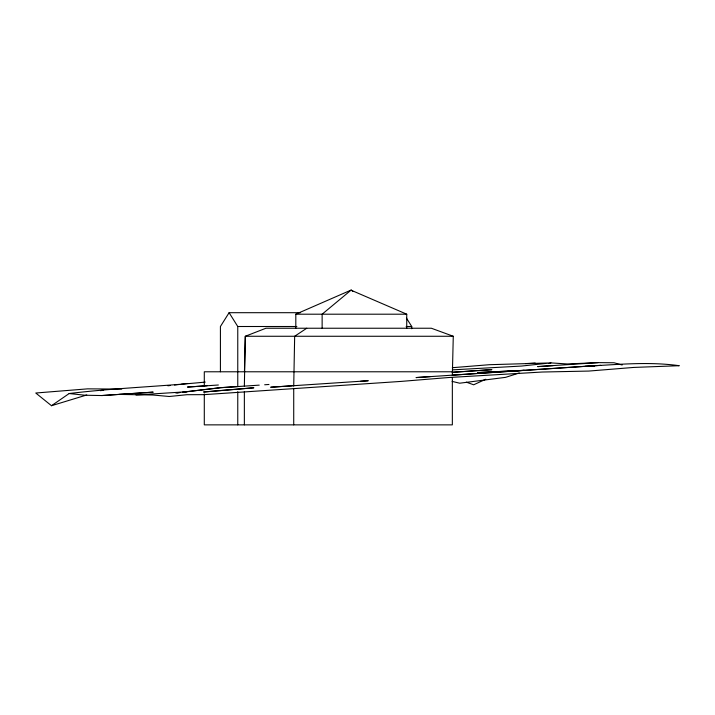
<?xml version="1.0" encoding="UTF-8"?>
<svg xmlns="http://www.w3.org/2000/svg" width="715" height="715" viewBox="0 0 715 715"><rect width="100%" height="100%" fill="white"/><g stroke="black" fill="none" stroke-linecap="round" stroke-linejoin="round"><path stroke-width="1.07" d="M244.45 371.782L245.299 336.264L265.926 328.239L431.36 328.239L453.274 336.264L452.345 375.482M300.461 312.696L229.095 312.696L220.417 326.505L220.417 371.782M351.074 290.138L322.134 314.198L322.134 328.239M121.747 389.085L87.632 388.853L35.75 393.018L51.498 405.709L69.167 393.536C114.373 388.031 159.928 386.556 205.241 382.087M306.753 328.239L294.66 336.264L293.722 386.163M485.771 379.245L473.652 384.795L466.323 382.159M295.813 328.239L295.813 314.198L350.949 290.138L406.737 314.198L406.737 328.239M519.322 372.971L505.621 377.341L459.691 383.204L452.112 381.39M548.825 363.569L550.934 362.898L567.21 363.962L598.169 362.621L614.033 362.764L622.166 365.007M51.498 405.709L86.747 394.975M100.627 390.748L103.836 389.773M183.541 392.124L220.56 387.691L259.241 385.135M175.756 392.955L180.126 392.437M182.307 392.186L220.56 387.691L237.541 386.592M167.882 385.778L170.072 385.528M174.46 385.019L178.848 384.518M181.047 384.259L187.625 383.499M176.918 392.857L180.225 392.49M452.309 367.707L489.391 364.704L550.934 362.898L521.575 366.053L452.372 369.87M207.136 385.734L187.446 387.056L218.37 385.001M101.816 395.547L153.019 392.151L101.816 395.547L85.04 395.234L69.167 393.536M264.666 384.768L268.983 384.473M452.112 372.292L491.902 369.646L452.622 372.292M598.169 362.621L537.689 366.607L553.196 365.606M292.31 385.769L270.69 387.226L368.252 380.746L360.575 381.247M452.684 375.116L585.326 366.303C616.589 364.659 648.058 361.361 679.25 365.705L633.74 367.43L588.803 371.067L542.086 372.032L448.654 377.529L401.169 381.399L203.873 394.662L186.937 394.698L169.258 396.494L152.93 395.02L119.369 394.412M430.466 376.599L416.032 377.574L600.716 365.311M136.002 394.993L186.847 391.749M525.534 363.604L535.186 363.014M295.813 314.198L406.737 314.198M229.095 312.696L237.764 326.505L296.868 326.505M406.156 326.505L411.733 326.505L411.733 328.73M453.274 336.264L245.299 336.264L244.36 386.163M452.425 371.782L204.293 371.782L204.293 386.163M585.326 366.303L594.111 366.438M351.351 290.138L353.058 291.55M406.522 318.22L411.733 326.505M452.345 377.681L452.345 424.862L204.293 424.862L204.293 393.902M293.722 388.37L293.722 424.862M244.36 391.686L244.36 424.862M237.764 326.505L237.764 386.163M237.764 391.686L237.764 424.862M220.872 390.533L203.578 392.008L253.897 387.78L220.872 390.533M524.211 370.334L477.727 372.551L524.211 370.334"/></g></svg>
